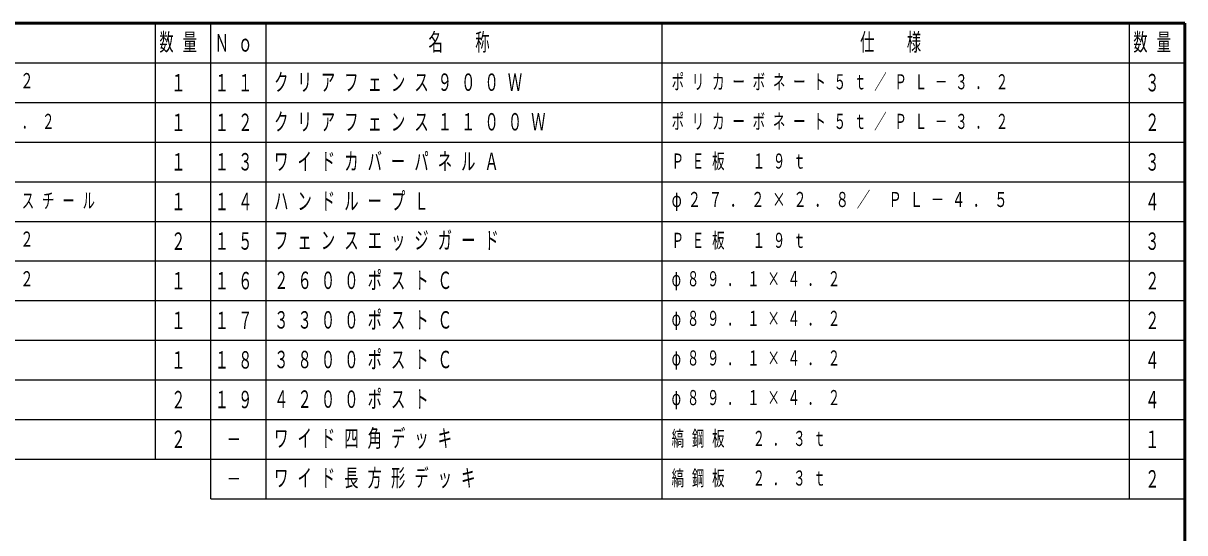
# Model space of a CAD drawing. Units: millimetres on the paper. Extents: x -385 to 0, y -594 to 267.
# Drawn here: x -146.7 to 0, y 202.7 to 267 of the extents above; entities that cross this region are included whole.
import ezdxf
from ezdxf.enums import TextEntityAlignment as Align

# ---------------------------------------------------------------- set-up
doc = ezdxf.new("R2010")
doc.units = ezdxf.units.MM
doc.layers.add('LY_1', color=7, linetype='Continuous', lineweight=25)
doc.styles.add('ＭＳ ゴシック', font='')
doc.styles.get('ＭＳ ゴシック').set_extended_font_data('MS Gothic')

msp = doc.modelspace()

# ---------------------------------------------------------------- linework, layer by layer
at = {"layer": 'LY_1', "lineweight": 50}
for p, q in [((0, 267), (-385, 267)), ((0, 0), (0, 267))]:
    msp.add_line(p, q, dxfattribs=at)
at = {"layer": 'LY_1'}
for p, q in [((-130, 212), (-130, 267)), ((-123, 207), (-123, 267)), ((-116, 207), (-116, 267)), ((-66, 207), (-66, 267)), ((-7, 207), (-7, 267)), ((-246, 262), (-123, 262)), ((-123, 262), (0, 262)), ((-246, 257), (-123, 257)), ((-123, 257), (0, 257)), ((-246, 252), (-123, 252)), ((-123, 252), (0, 252)), ((-246, 247), (-123, 247)), ((-123, 247), (0, 247)), ((-246, 242), (-123, 242)), ((-123, 242), (0, 242)), ((-246, 237), (-123, 237)), ((-123, 237), (0, 237)), ((-246, 232), (-123, 232)), ((-123, 232), (0, 232)), ((-246, 227), (-123, 227)), ((-123, 227), (0, 227)), ((-246, 222), (-123, 222)), ((-123, 222), (0, 222)), ((-246, 217), (-123, 217)), ((-123, 217), (0, 217)), ((-246, 212), (-123, 212)), ((-123, 212), (0, 212)), ((-123, 207), (0, 207))]:
    msp.add_line(p, q, dxfattribs=at)

# ---------------------------------------------------------------- texts
at = {"layer": 'LY_1', "style": 'ＭＳ ゴシック', "width": 0.6}
for s, p in [('１', (-128, 259.5)), ('３', (-5, 259.5)), ('１', (-128, 254.5)), ('２', (-5, 254.5)), ('１', (-128, 249.5)), ('３', (-5, 249.5)), ('１', (-128, 244.5)), ('４', (-5, 244.5)), ('２', (-128, 239.5)), ('３', (-5, 239.5)), ('１', (-128, 234.5)), ('２', (-5, 234.5)), ('１', (-128, 229.5)), ('２', (-5, 229.5)), ('１', (-128, 224.5)), ('４', (-5, 224.5)), ('２', (-128, 219.5)), ('４', (-5, 219.5)), ('２', (-128, 214.5)), ('－', (-121, 214.5)), ('１', (-5, 214.5)), ('２', (-5, 209.5)), ('－', (-121, 209.5))]:
    msp.add_text(s, height=2.199, dxfattribs=at).set_placement(p, align=Align.MIDDLE_LEFT)
at = {"layer": 'LY_1', "attachment_point": 4, "style": 'ＭＳ ゴシック'}
for s, insert, char_height in [('\\T1.64;\\W0.6;数量', (-129.5, 264.5), 2.199), ('\\T1.64;\\W0.6;Ｎｏ', (-122.5, 264.5), 2.199), ('\\T1.64;\\W0.6;名\u3000称', (-95.5, 264.5), 2.199), ('\\T1.64;\\W0.6;仕\u3000様', (-41, 264.5), 2.199), ('\\T1.64;\\W0.6;数量', (-6.5, 264.5), 2.199), ('\\T1.58;\\W0.65;φ６０．５×３．８／\\~ＰＬ－３．２', (-187.8, 259.5), 1.906), ('\\T1.64;\\W0.6;１１', (-122.5, 259.5), 2.199), ('\\T1.64;\\W0.6;クリアフェンス９００Ｗ', (-115, 259.5), 2.199), ('\\T1.64;\\W0.6;ポリカーボネート５ｔ／ＰＬ－３．２', (-64.8, 259.5), 1.906), ('\\T1.64;\\W0.6;ポリエチレン回転成型品／ＰＬ－３．２', (-187.8, 254.5), 1.906), ('\\T1.64;\\W0.6;１２', (-122.5, 254.5), 2.199), ('\\T1.64;\\W0.6;クリアフェンス１１００Ｗ', (-115, 254.5), 2.199), ('\\T1.64;\\W0.6;ポリカーボネート５ｔ／ＰＬ－３．２', (-64.8, 254.5), 1.906), ('\\T1.64;\\W0.6;ワイドカバーパネルＡ', (-115, 249.5), 2.199), ('\\T1.64;\\W0.6;１３', (-122.5, 249.5), 2.199), ('\\T1.64;\\W0.6;ＰＥ板\u3000１９ｔ', (-64.8, 249.5), 1.906), ('\\T1.64;\\W0.6;ポリエチレン板\u3000１９ｔ／２５ｔ／スチール', (-187.8, 244.5), 1.906), ('\\T1.64;\\W0.6;１４', (-122.5, 244.5), 2.199), ('\\T1.64;\\W0.6;ハンドループＬ', (-115, 244.5), 2.199), ('\\T1.58;\\W0.65;φ２７．２×２．８／\\~ＰＬ－４．５', (-64.8, 244.5), 1.906), ('\\T1.58;\\W0.65;φ２７．２×２．８／\\~ＰＬ－３．２', (-187.8, 239.5), 1.906), ('\\T1.64;\\W0.6;１５', (-122.5, 239.5), 2.199), ('\\T1.64;\\W0.6;フェンスエッジガード', (-115, 239.5), 2.199), ('\\T1.64;\\W0.6;ＰＥ板\u3000１９ｔ', (-64.8, 239.5), 1.906), ('\\T1.58;\\W0.65;φ２７．２×２．８／\\~ＰＬ－３．２', (-187.8, 234.5), 1.906), ('\\T1.64;\\W0.6;１６', (-122.5, 234.5), 2.199), ('\\T1.64;\\W0.6;２６００ポストＣ', (-115, 234.5), 2.199), ('\\T1.63;\\W0.6;φ８９．１×４．２', (-64.8, 234.5), 1.906), ('\\T1.64;\\W0.6;１７', (-122.5, 229.5), 2.199), ('\\T1.64;\\W0.6;３３００ポストＣ', (-115, 229.5), 2.199), ('\\T1.63;\\W0.6;φ８９．１×４．２', (-64.8, 229.5), 1.906), ('\\T1.64;\\W0.6;３８００ポストＣ', (-115, 224.5), 2.199), ('\\T1.64;\\W0.6;１８', (-122.5, 224.5), 2.199), ('\\T1.63;\\W0.6;φ８９．１×４．２', (-64.8, 224.5), 1.906), ('\\T1.64;\\W0.6;１９', (-122.5, 219.5), 2.199), ('\\T1.64;\\W0.6;４２００ポスト', (-115, 219.5), 2.199), ('\\T1.63;\\W0.6;φ８９．１×４．２', (-64.8, 219.5), 1.906), ('\\T1.64;\\W0.6;ワイド四角デッキ', (-115, 214.5), 2.199), ('\\T1.64;\\W0.6;縞鋼板\u3000２．３ｔ', (-64.8, 214.5), 1.906), ('\\T1.64;\\W0.6;ワイド長方形デッキ', (-115, 209.5), 2.199), ('\\T1.64;\\W0.6;縞鋼板\u3000２．３ｔ', (-64.8, 209.5), 1.906)]:
    msp.add_mtext(s, dxfattribs=dict(at, insert=insert, char_height=char_height))

doc.saveas('drawing.dxf')
